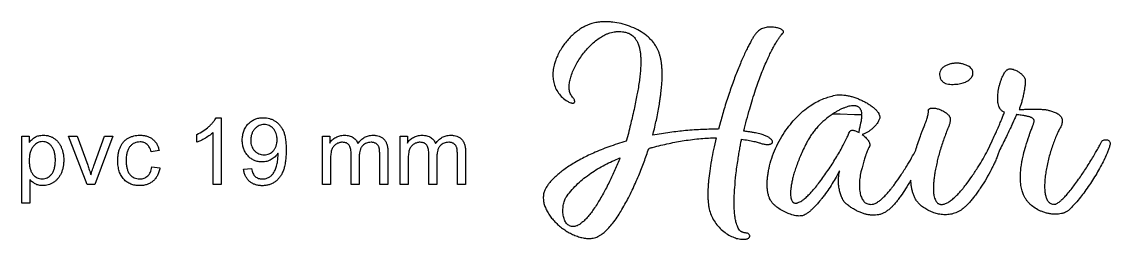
# Model space of a CAD drawing. Header units: metres. Extents: x 5811 to 8714, y 580 to 988.
# Drawn here: x 5811 to 7442, y 649 to 976 of the extents above; entities that cross this region are included whole.
import ezdxf

# ---------------------------------------------------------------- set-up
doc = ezdxf.new("R2010")
doc.units = ezdxf.units.M

msp = doc.modelspace()

# ---------------------------------------------------------------- linework, layer by layer
at = {"color": 7}
for points in [[(6756.564051, 805.152183, 0.005297), (6756.695027, 805.8295, 0.002868), (6756.916439, 807.08407, -0.002023), (6757.14881, 808.413878, -0.004466), (6757.261849, 809.014684, -0.032385), (6757.718047, 810.731422, -0.045383), (6758.22985, 811.892482, 0.003699), (6760.804728, 823.111772, 0.004185), (6762.92435, 833.064731, 0.005172), (6765.07957, 844.204158, 0.005677), (6766.822649, 854.394182, 0.004175), (6767.862229, 861.286133, 0.004652), (6768.685852, 867.486682), (6768.740952, 867.935581, 0.000361), (6768.791543, 868.353076, 0.000306), (6768.850652, 868.846383, 0.007812), (6769.821083, 878.175029, 0.008915), (6770.39755, 886.373168, 0.009739), (6770.656138, 894.231502, 0.011108), (6770.595489, 901.12503, 0.012022), (6770.234691, 907.671745, 0.013611), (6769.620109, 913.430467, 0.014442), (6768.73628, 918.824065, 0.016057), (6767.647052, 923.617978, 0.008037), (6767.019788, 925.911786, 0.008364), (6766.345051, 928.095081, 0.023264), (6764.723507, 932.364614, 0.022709), (6762.667851, 936.56748, 0.000521), (6762.579444, 936.729617, 0.00105), (6762.535351, 936.809881, 0.00343), (6762.204835, 937.398116, 0.003283), (6761.851252, 938.00808, 0.001792), (6761.638866, 938.36794, 0.002391), (6761.477452, 938.636278), (6761.311851, 938.904079, 0.027016), (6757.947536, 943.785889, 0.025415), (6753.848289, 948.572014, 0.022784), (6749.489465, 952.766358, 0.021287), (6744.447461, 956.827345, 0.036717), (6734.033939, 963.386257, 0.033254), (6721.641702, 968.952904, 0.030034), (6709.212588, 972.738625, 0.030251), (6696.509968, 974.986176, 0.015674), (6690.19973, 975.513001, 0.016545), (6684.201671, 975.626147, 0.017928), (6678.161359, 975.32341, 0.019584), (6672.667652, 974.632579, 0.001892), (6672.134562, 974.543539, 0.002021), (6671.636151, 974.456278), (6671.395253, 974.412379, 0.016911), (6667.27232, 973.512284, 0.01832), (6663.534155, 972.41548, 0.021694), (6658.744555, 970.582818, 0.020209), (6653.786153, 968.192279), (6653.507353, 968.04238, 0.002616), (6652.833301, 967.674617, 0.002657), (6652.173553, 967.305579, 0.02553), (6645.579154, 963.131219, 0.023602), (6638.923901, 957.938394, 0.021945), (6632.862049, 952.249553, 0.021263), (6627.135904, 945.860429, 0.02119), (6621.957918, 938.989957, 0.021593), (6617.471157, 931.838014, 0.023026), (6613.56042, 924.159455, 0.024537), (6610.591253, 916.63748, 0.001872), (6610.398463, 916.063944, 0.001917), (6610.214455, 915.502481, 0.000948), (6610.076842, 915.072286, 0.001217), (6609.971056, 914.736579, 0.00289), (6609.711848, 913.888483, 0.002918), (6609.464954, 913.045779), (6609.380855, 912.750081, 0.015739), (6608.283573, 908.333411, 0.016537), (6607.512554, 904.071282, 0.037811), (6606.875558, 895.026434, 0.041824), (6607.603356, 886.85888, 0.050376), (6610.052808, 878.115068, 0.051919), (6614.102742, 870.289032, 0.048565), (6619.477739, 863.619695, 0.044417), (6626.598153, 857.541182, 0.033298), (6630.797554, 855.081351, 0.048102), (6633.945755, 853.870479, 0.026083), (6635.211674, 853.58882, 0.032423), (6636.249892, 853.482605, 0.059422), (6637.599858, 853.592977, 0.083609), (6638.501453, 853.93968, 0.098685), (6639.154471, 854.524728, 0.099063), (6639.531279, 855.312755, 0.068436), (6639.617909, 856.083781, 0.052881), (6639.487555, 857.07748, 0.049804), (6639.042045, 858.354649, 0.035808), (6638.130054, 859.997618, 0.021077), (6637.280397, 861.186577, 0.017291), (6636.136854, 862.551981, -0.046197), (6634.315745, 865.000692, -0.043337), (6632.870464, 867.914074, -0.035251), (6631.986003, 870.739087, -0.030963), (6631.412541, 874.059206, -0.042676), (6631.278324, 879.690592, -0.033972), (6632.190753, 886.702981, -0.028843), (6634.081858, 893.958268, -0.024117), (6637.247152, 902.34538, -0.020742), (6641.08212, 910.27256, -0.019124), (6645.912655, 918.511181, -0.018349), (6651.363546, 926.389539, -0.018755), (6657.253265, 933.680967, -0.020899), (6664.036781, 940.835983, -0.022709), (6670.830153, 946.852681, -0.025584), (6678.02327, 952.078318, -0.029626), (6684.695753, 955.880016, -0.019101), (6688.67076, 957.657305, -0.020934), (6692.41609, 958.983821, -0.024693), (6696.560652, 960.038365, -0.026819), (6700.456751, 960.611878, -0.023233), (6706.379849, 960.885012, -0.028043), (6711.285503, 960.607804, -0.040387), (6717.026418, 959.484358, -0.047583), (6721.660053, 957.692078, -0.040238), (6724.959609, 955.693458, -0.040677), (6727.862665, 953.216517, -0.036551), (6730.226423, 950.466776, -0.032735), (6732.415951, 947.062379, -0.035981), (6734.614636, 942.320388, -0.030345), (6736.454714, 936.404517, -0.021378), (6737.48086, 931.293438, -0.017896), (6738.223753, 925.111481, -0.015834), (6738.564277, 918.586041, -0.013206), (6738.51775, 910.752279, -0.01069), (6738.111259, 903.191017, -0.008992), (6737.27465, 894.227981, -0.007518), (6736.107435, 885.020838, -0.006565), (6734.474577, 874.520256, -0.004734), (6732.904947, 865.738242, -0.003843), (6730.78635, 854.956082, -0.003417), (6728.459819, 843.961926, -0.002969), (6725.620701, 831.343432, -0.002079), (6723.179471, 820.982895, -0.001636), (6719.97925, 807.839383), (6716.65505, 796.099281, 0.017116), (6690.606089, 787.766503, 0.018883), (6667.597752, 778.534183, 0.008871), (6657.770158, 773.942335, 0.009542), (6648.796578, 769.339671, 0.01102), (6639.365272, 764.001506, 0.011832), (6630.817255, 758.633383, 0.011698), (6623.447931, 753.50667, 0.012978), (6617.041255, 748.563383, 0.013958), (6611.180389, 743.514946, 0.016013), (6606.344056, 738.815883, 0.015627), (6602.457152, 734.529218, 0.018599), (6599.445004, 730.712196, 0.028287), (6596.206617, 725.707675, 0.036126), (6594.194153, 721.493786, 0.054627), (6592.743428, 715.487756, 0.051248), (6592.575867, 708.906072, 0.041295), (6593.527407, 702.990848, 0.036316), (6595.634954, 696.515084, 0.0319), (6598.648654, 690.292319, 0.028362), (6602.854042, 683.75291, 0.023317), (6607.287622, 678.211982, 0.021756), (6612.554355, 672.725487, 0.02124), (6618.370993, 667.625512, 0.021196), (6624.611904, 663.027348, 0.022263), (6631.380828, 658.895135, 0.023393), (6638.154754, 655.566087, 0.026172), (6645.371583, 652.868738, 0.029113), (6652.088453, 651.174085, 0.034509), (6659.269435, 650.308465, 0.039139), (6665.646553, 650.482386, 0.03975), (6669.089754, 651.126679, 0.035123), (6672.832945, 652.428326, 0.027344), (6676.036679, 654.01382, 0.023586), (6679.54409, 656.219585, 0.031316), (6684.779371, 660.37719, 0.024411), (6690.858553, 666.422287, 0.020053), (6696.604729, 673.254062, 0.01606), (6703.144353, 682.278487, 0.01226), (6708.729086, 690.982952, 0.010379), (6714.853252, 701.551985, 0.008296), (6720.132092, 711.50128, 0.007382), (6725.711053, 722.862884, 0.006163), (6730.544009, 733.418911, 0.005761), (6735.443352, 744.831383, 0.009649), (6743.585469, 765.535542, 0.010307), (6750.42865, 785.207384, 0.012342), (6751.029429, 785.371167, 0.009267), (6751.8193, 785.623633), (6753.188353, 786.108883, -0.015196), (6755.037795, 786.703032, -0.022309), (6756.324649, 787.012283, -0.012404), (6780.96016, 792.927832, -0.013669), (6803.5663, 797.123669, -0.016475), (6828.609052, 800.225504, -0.01801), (6851.659649, 801.477682, 0.006912), (6847.601934, 783.583319, 0.007801), (6844.47485, 767.630182, 0.009284), (6841.828828, 751.170209, 0.011089), (6840.176648, 737.310185, 0.006104), (6839.59932, 730.47563, 0.007039), (6839.254637, 724.538084, 0.009029), (6839.079881, 717.779572, 0.0101), (6839.154848, 711.735984, 0.010344), (6839.443303, 706.328987, 0.01239), (6839.889062, 701.830347, 0.017374), (6840.736387, 696.522127, 0.020513), (6841.792448, 692.092785, 0.044825), (6844.92335, 683.342051, 0.04174), (6849.852025, 674.666034, 0.037737), (6855.829476, 667.205652, 0.037072), (6862.97725, 660.603185, 0.036936), (6870.706258, 655.340182, 0.040715), (6878.374049, 651.705985, 0.021978), (6882.256711, 650.430984, 0.023998), (6885.905161, 649.594584, 0.029338), (6889.992234, 649.107118, 0.032582), (6893.699149, 649.125984, 0.031741), (6896.531345, 649.421414, 0.043254), (6898.555773, 649.946648, 0.041709), (6899.849287, 650.530008, 0.054953), (6900.728936, 651.153812, 0.080712), (6901.499001, 652.1001, 0.087513), (6901.882549, 653.159285, 0.105464), (6901.829148, 654.589584, 0.087419), (6901.124548, 656.159509, 0.066729), (6900.045672, 657.366235, 0.068694), (6898.722246, 658.216086), (6898.717149, 658.218485), (6898.711546, 658.218485, -0.018263), (6897.707435, 658.255173, -0.013286), (6896.333299, 658.392507, -0.012799), (6894.869077, 658.616467, -0.013152), (6893.457286, 658.908061, -0.017183), (6891.898017, 659.330119, -0.021928), (6890.705529, 659.755377, -0.035381), (6889.42889, 660.38334, -0.055545), (6888.700048, 660.924686, -0.053107), (6886.690227, 662.9516, -0.042205), (6884.691903, 665.931705, -0.029022), (6883.323726, 668.776359, -0.023278), (6881.997861, 672.480536, -0.026759), (6880.59575, 678.120154, -0.019773), (6879.41595, 685.893086, -0.016206), (6878.753539, 694.294528, -0.01262), (6878.525948, 705.113485, -0.009219), (6878.747041, 714.883202, -0.007734), (6879.405148, 726.512385, -0.01055), (6881.217633, 745.923475, -0.008868), (6884.268747, 768.914583, -0.00331), (6885.675817, 777.844508, -0.003426), (6887.151248, 786.452383, -0.003143), (6888.478178, 793.626478, -0.004024), (6889.594947, 799.215184, -0.011775), (6899.552456, 797.750648, -0.013666), (6908.057247, 796.053981, -0.006655), (6911.54593, 795.209339, -0.007643), (6914.561548, 794.387283, -0.007977), (6917.174626, 793.586352, -0.010261), (6919.182147, 792.889981, 0.014229), (6922.028617, 792.167222, 0.016713), (6924.485523, 791.702907, 0.024349), (6927.476006, 791.388749, 0.030214), (6929.900047, 791.399484, 0.027627), (6931.567897, 791.600732, 0.034497), (6932.873922, 791.926283, 0.06421), (6934.45373, 792.672923, 0.090212), (6935.367647, 793.523781, 0.104926), (6935.850741, 794.571401, 0.099898), (6935.879609, 795.781532, 0.063553), (6935.568921, 796.778067, 0.048655), (6934.885047, 797.954984, 0.047232), (6933.644558, 799.375182, 0.034276), (6931.642484, 801.027295, 0.02047), (6929.944271, 802.14103, 0.016871), (6927.789046, 803.334683, 0.020762), (6925.386617, 804.438191, 0.016106), (6922.193948, 805.628483, 0.012965), (6918.85752, 806.655751, 0.010337), (6914.617647, 807.747781, 0.008513), (6910.251373, 808.698513, 0.006959), (6904.876948, 809.695682, 0.005841), (6899.398448, 810.567757, 0.004878), (6892.817149, 811.471181, -0.009064), (6901.80448, 844.871695, -0.010548), (6910.647447, 873.249882, -0.004817), (6914.67876, 884.912366, -0.005356), (6918.51676, 895.324543, -0.006473), (6923.013638, 906.688259, -0.007054), (6927.420848, 917.00088, -0.006684), (6931.29519, 925.418535, -0.007552), (6934.934747, 932.767679, -0.007825), (6938.431897, 939.315322, -0.009141), (6941.613846, 944.81528, -0.009811), (6944.655794, 949.641494, -0.012209), (6947.268545, 953.408279, -0.01426), (6949.783457, 956.65295, -0.02025), (6951.708247, 958.810778, 0.073588), (6952.276195, 959.519944, 0.096469), (6952.5056, 960.176775, 0.087212), (6952.486915, 960.793047, 0.071919), (6952.232647, 961.494217, 0.076144), (6951.51082, 962.456715, 0.048973), (6950.058245, 963.625278, 0.039679), (6947.91522, 964.796804, 0.029621), (6944.857421, 965.953854, 0.01994), (6942.211285, 966.665278, 0.018309), (6939.278746, 967.217578, 0.022064), (6935.606462, 967.606174, 0.022608), (6932.002852, 967.66419, 0.025778), (6928.154667, 967.353145, 0.028012), (6924.664211, 966.688342, 0.033457), (6921.015335, 965.515046, 0.036888), (6917.886887, 963.997113, 0.043382), (6914.817415, 961.841771, 0.045423), (6912.294948, 959.29758, 0.016228), (6911.054432, 957.827125, 0.01304), (6909.62051, 955.910242, 0.008045), (6908.588093, 954.401431, 0.0059), (6907.238347, 952.305778, 0.011229), (6904.515205, 947.741381, 0.008413), (6901.122648, 941.511181, 0.006746), (6897.898173, 935.137233, 0.005642), (6894.233248, 927.423981, 0.005015), (6890.661156, 919.473278, 0.004508), (6886.856647, 910.554681, 0.008562), (6879.250058, 891.34687, 0.007993), (6871.787247, 870.512379, 0.008781), (6864.400375, 847.484732, 0.009286), (6858.206248, 825.470581), (6855.256649, 814.187782, 0.014603), (6831.447567, 813.888177, 0.013469), (6805.693938, 812.115471, 0.011284), (6782.242904, 809.329904, 0.010242), (6756.564051, 805.152183)], [(7337.776039, 691.453485, -0.039607), (7329.504956, 695.866085, -0.042866), (7322.633526, 701.143521, -0.024793), (7319.394041, 704.414231, -0.026242), (7316.663966, 707.800282, -0.029086), (7314.207348, 711.650514, -0.030319), (7312.30474, 715.597783, -0.036462), (7309.972591, 721.982351, -0.031625), (7308.308102, 729.637533, -0.023461), (7307.604562, 736.380759, -0.020202), (7307.47354, 744.252083, -0.01648), (7307.899856, 751.762084, -0.014603), (7308.906502, 760.190795, -0.011336), (7310.175327, 767.549675, -0.009895), (7311.985338, 775.910282, -0.013804), (7315.440106, 788.866213, -0.011322), (7320.439837, 804.429381, -0.003029), (7322.160932, 809.302122, -0.002338), (7324.458639, 815.591583), (7325.96135, 819.623507, 0.0014), (7326.841092, 822.008974, 0.002022), (7327.438938, 823.664881, 0.054092), (7327.986976, 825.549156, 0.071454), (7328.03505, 827.037146, 0.074818), (7327.688251, 828.342238, 0.071297), (7326.946213, 829.548644, 0.052611), (7326.023964, 830.446295, 0.040468), (7324.631388, 831.370386, 0.026249), (7323.335783, 832.000216, 0.019803), (7321.549539, 832.673383, 0.015752), (7319.56263, 833.264809, 0.012586), (7317.038201, 833.86292, 0.007224), (7315.214917, 834.219292, 0.004769), (7312.441138, 834.692683, 0.002819), (7310.433136, 835.004115, 0.001666), (7307.031564, 835.500481, -0.000638), (7303.039386, 836.074643, -0.00179), (7301.61824, 836.286081, -0.004098), (7299.557946, 831.557932, -0.002887), (7296.54004, 824.88818, -0.001916), (7293.796707, 818.977493, -0.001466), (7290.160241, 811.279281, -0.00155), (7285.181969, 800.903514, -0.000821), (7275.69184, 781.362184, -0.012641), (7273.840565, 775.978386, -0.010439), (7271.300339, 769.569282, -0.008652), (7268.610416, 763.472645, -0.007693), (7265.362941, 756.719083, -0.013417), (7258.379401, 743.639749, -0.012854), (7250.383439, 730.389783, -0.006761), (7246.178694, 724.00263, -0.007276), (7242.106641, 718.179784, -0.008297), (7237.760341, 712.359338, -0.009572), (7233.815341, 707.452285, -0.011902), (7229.520965, 702.556547, -0.014927), (7225.891941, 698.841685, -0.020599), (7221.846576, 695.249966, -0.028849), (7218.717842, 692.982184, -0.047523), (7210.71632, 688.871988, -0.05019), (7202.526641, 686.523585, -0.044993), (7194.823446, 685.835802, -0.042431), (7186.654643, 686.537484, -0.034106), (7179.630068, 688.246856, -0.031157), (7172.250893, 691.102022, -0.026698), (7165.731008, 694.536719, -0.025267), (7159.255942, 698.860583, -0.038604), (7155.326999, 702.511224, -0.037336), (7151.88253, 706.856294, -0.03227), (7149.278461, 711.289157, -0.029505), (7147.049743, 716.45046, -0.02446), (7145.524258, 721.386759, -0.022088), (7144.35048, 726.985837, -0.018202), (7143.696246, 732.147523, -0.016712), (7143.377641, 737.805182, -0.010614), (7135.430185, 724.677485, -0.01307), (7128.478404, 714.333872, -0.008794), (7124.425695, 708.838875, -0.010381), (7120.816344, 704.318645, -0.01335), (7116.760167, 699.705849, -0.016592), (7113.279844, 696.195884, -0.012175), (7111.07355, 694.193404, -0.01381), (7109.039343, 692.531383, -0.011348), (7107.680747, 691.530907, -0.01155), (7106.302345, 690.610085, -0.036908), (7101.879738, 688.197705, -0.037341), (7097.203691, 686.485912, -0.034205), (7092.618845, 685.518781, -0.032376), (7087.682768, 685.148973, -0.028095), (7083.044315, 685.363072, -0.025761), (7078.040684, 686.138815, -0.021962), (7073.454225, 687.306212, -0.020142), (7068.578544, 688.994984, -0.021635), (7063.06723, 691.419116, -0.020113), (7057.37737, 694.511722, -0.018071), (7052.242763, 697.833506, -0.017789), (7047.281844, 701.573085, -0.041785), (7045.177161, 703.4295, -0.035436), (7043.062463, 705.972869, -0.02679), (7041.455357, 708.484482, -0.02284), (7039.871819, 711.602034, -0.031157), (7037.801256, 717.069508, -0.026701), (7036.138145, 723.683883, -0.02587), (7035.102002, 730.972343, -0.025611), (7034.817443, 738.403084, -0.027871), (7035.327469, 745.818651, -0.033001), (7036.515744, 751.984785, -0.012949), (7032.596794, 744.514868, -0.010064), (7027.118344, 735.147083, -0.010794), (7020.493296, 724.831214, -0.011418), (7013.803244, 715.366583, -0.006697), (7009.973307, 710.344714, -0.007668), (7006.503495, 706.056359, -0.009782), (7002.406213, 701.339104, -0.010951), (6998.574646, 697.280584, -0.013736), (6994.443749, 693.316497, -0.016604), (6990.833347, 690.249984, -0.021961), (6986.753554, 687.294181, -0.027864), (6983.321347, 685.295386, -0.059447), (6980.786518, 684.428021, -0.044695), (6977.254846, 683.996422, -0.027152), (6974.42407, 684.058756, -0.022365), (6971.012546, 684.473685, -0.020776), (6967.214985, 685.272426, -0.018463), (6963.025585, 686.503347, -0.015229), (6959.291724, 687.879666, -0.014188), (6955.377848, 689.589986, -0.030534), (6947.35121, 693.989449, -0.034469), (6940.804246, 698.776485, -0.020224), (6937.879173, 701.451077, -0.02354), (6935.576259, 703.960122, -0.033969), (6933.198474, 707.23778, -0.041672), (6931.683945, 710.172685, -0.035418), (6930.121676, 714.397323, -0.028864), (6928.885398, 719.781909, -0.020081), (6928.294113, 724.382793, -0.017226), (6928.006548, 729.782183, -0.017287), (6928.104992, 736.005197, -0.015681), (6928.665248, 742.843383, -0.013085), (6929.536521, 749.05862, -0.012055), (6930.820046, 755.748585, -0.025688), (6934.869846, 770.669662, -0.024903), (6940.580072, 785.559919, -0.025267), (6947.799966, 799.896933, -0.026426), (6956.081347, 812.820581, -0.018652), (6965.038919, 824.362085, -0.021223), (6973.69507, 833.846982, -0.026808), (6984.381345, 843.507124, -0.029652), (6994.966545, 851.097883, -0.02431), (7003.796221, 856.085886, -0.024289), (7013.076145, 860.197182, -0.018601), (7020.772192, 862.844246, -0.016136), (7029.833445, 865.272282, -0.037153), (7034.551964, 865.880447, -0.030385), (7040.366331, 865.840668, -0.021375), (7045.255218, 865.299042, -0.018529), (7050.826545, 864.226782, -0.016917), (7056.439854, 862.727486, -0.015968), (7062.269494, 860.751719, -0.014957), (7067.791118, 858.490981, -0.014866), (7073.200945, 855.889381, -0.015813), (7078.401309, 852.983084, -0.017475), (7082.922044, 850.045783, -0.020742), (7087.292622, 846.705304, -0.025317), (7090.607244, 843.650081, -0.029521), (7093.317669, 840.537412, -0.038035), (7095.077931, 837.858706, -0.02975), (7095.941148, 836.052643, -0.035138), (7096.468227, 834.441253, -0.045928), (7096.758117, 832.574851, -0.051279), (7096.690145, 830.883681, -0.04745), (7094.94751, 826.634905, -0.039397), (7091.99847, 821.960319, -0.029233), (7088.873749, 818.250593, -0.026687), (7085.019445, 814.594781, -0.024791), (7081.037338, 811.529364, -0.027174), (7077.133543, 809.124383, -0.032967), (7073.102863, 807.266699, -0.048382), (7070.184043, 806.461183, -0.011896), (7072.958642, 804.149185, -0.014321), (7075.159794, 802.110357, -0.021468), (7077.668892, 799.428317, -0.026976), (7079.450344, 797.110184, -0.034797), (7080.821609, 794.779249, -0.047196), (7081.539419, 792.916858, -0.037191), (7081.786201, 791.694482, -0.04333), (7081.82716, 790.624389, -0.05402), (7081.642255, 789.450905, -0.055812), (7081.220244, 788.381082, 0.015153), (7079.378853, 784.893998, 0.016344), (7077.878542, 781.559983, 0.013523), (7076.696974, 778.450123, 0.009932), (7075.288543, 774.145183, 0.00437), (7074.498857, 771.47502, 0.001645), (7072.486045, 764.355283, -0.001429), (7070.168017, 756.14256, -0.002044), (7068.507445, 750.411784, 0.024568), (7066.760268, 740.477304, 0.027263), (7066.120343, 731.409085, 0.014407), (7066.175664, 727.115288, 0.016159), (7066.458781, 723.296971, 0.020813), (7067.097719, 719.009822, 0.023847), (7067.986943, 715.332384, 0.025609), (7069.103536, 712.136653, 0.029743), (7070.363224, 709.507561, 0.037778), (7072.087919, 706.88545, 0.043912), (7073.919582, 704.899847, 0.053177), (7076.255458, 703.190697, 0.05576), (7078.783245, 702.079927, 0.057434), (7081.698217, 701.525733, 0.050314), (7085.081442, 701.618484, 0.045512), (7087.16463, 701.97783, 0.036332), (7089.664158, 702.846319, 0.026794), (7091.878947, 703.945337, 0.021517), (7094.491331, 705.573067, 0.028572), (7098.77476, 708.879478, 0.020645), (7104.222369, 714.013672, 0.012729), (7108.282904, 718.38753, 0.010483), (7112.961194, 723.921033, 0.006175), (7115.976424, 727.738437, 0.005288), (7119.394443, 732.275884, 0.011857), (7127.674867, 744.090053, 0.010002), (7136.869342, 758.510584, 0.008064), (7144.348684, 771.233049, 0.009081), (7150.599044, 782.751483, -0.008917), (7153.767876, 792.865554, -0.007965), (7157.695744, 804.062481, -0.002303), (7158.941182, 807.392209, -0.001526), (7160.859004, 812.402296), (7164.071842, 820.722383, 0.003255), (7165.607902, 824.818589, 0.004924), (7166.578942, 827.54278, 0.008247), (7167.686219, 830.928922, 0.011069), (7168.413242, 833.482083, 0.014399), (7169.027427, 836.147375, 0.01851), (7169.36788, 838.248032, 0.028834), (7169.544502, 840.920016, 0.035495), (7169.408343, 843.091983), (7169.40744, 843.09908), (7169.410344, 843.105681, -0.063756), (7169.871493, 843.867824, -0.059636), (7170.548053, 844.53737, -0.045249), (7171.264072, 844.996943, -0.037477), (7172.207518, 845.401694, -0.045258), (7173.778431, 845.785942, -0.034051), (7175.918942, 845.960482, -0.030003), (7178.46671, 845.841389, -0.024794), (7181.514704, 845.361144, -0.018786), (7184.148155, 844.707135, -0.017401), (7186.932643, 843.797383, -0.018475), (7189.816363, 842.62034, -0.019563), (7192.447442, 841.30497, -0.023878), (7195.198931, 839.616255, -0.027315), (7197.441141, 837.901683, -0.032488), (7199.407997, 835.985198, -0.039485), (7200.784178, 834.191681, -0.059333), (7201.973542, 831.773075, -0.070105), (7202.424042, 829.533682, -0.023493), (7202.34213, 827.747966, -0.021037), (7202.073705, 825.770019, -0.01562), (7201.720598, 824.098518, -0.012851), (7201.176542, 822.09478, -0.0095), (7200.52113, 820.047097, -0.00735), (7199.585255, 817.430332, -0.003279), (7199.091567, 816.137314, -0.001279), (7197.796042, 812.834882, 0.00247), (7194.495107, 804.361168, 0.004761), (7192.84674, 799.941783, 0.008367), (7189.7734, 790.990876, 0.008064), (7186.891742, 781.604881, 0.005992), (7184.461297, 772.81517, 0.006701), (7182.488429, 764.903721, 0.008213), (7180.56313, 756.068467, 0.009024), (7179.08914, 747.972082, 0.00994), (7178.002342, 740.377517, 0.011626), (7177.353943, 733.849883, 0.013982), (7177.039097, 727.271739, 0.017158), (7177.116643, 721.905185, 0.015719), (7177.434201, 717.954048, 0.018779), (7177.927417, 714.672612, 0.030343), (7178.967602, 710.554423, 0.03992), (7180.189505, 707.563735, 0.028402), (7181.119916, 705.955403, 0.032844), (7182.088606, 704.672949, 0.040288), (7183.320963, 703.459448, 0.044036), (7184.619112, 702.553807, 0.048723), (7186.161197, 701.858195, 0.046913), (7187.870549, 701.453217, 0.04489), (7189.743779, 701.361069, 0.038183), (7191.932442, 701.618085, 0.033945), (7194.152953, 702.211382, 0.028113), (7196.723944, 703.253697, 0.021755), (7199.022775, 704.464784, 0.018194), (7201.646913, 706.127459, 0.025575), (7206.028762, 709.474396, 0.019387), (7211.38799, 714.389447, 0.012599), (7215.491888, 718.667383, 0.010537), (7220.157144, 724.00408, 0.006623), (7223.375722, 727.95141, 0.005771), (7226.955842, 732.571385, 0.012117), (7235.137726, 743.947906, 0.010208), (7244.236841, 757.871284, 0.007988), (7251.577555, 770.049994, 0.008449), (7258.135639, 781.786283), (7265.172065, 796.95247, 0.001264), (7269.25956, 805.842246, 0.001783), (7272.118339, 812.160883, 0.003155), (7276.001536, 820.974593, 0.004337), (7278.729539, 827.426681, 0.002598), (7280.203128, 831.051224, 0.003676), (7281.212602, 833.626344, 0.005897), (7282.476446, 837.041355, 0.007073), (7283.456038, 839.91518, -0.040125), (7281.198034, 840.938688, -0.045654), (7279.395176, 842.164245, -0.054187), (7277.753772, 843.842649, -0.055349), (7276.541738, 845.795781, -0.053207), (7275.169631, 848.700756, -0.039621), (7274.079577, 852.869543, -0.024019), (7273.642741, 856.24967, -0.01973), (7273.47254, 860.394582, -0.032318), (7274.017567, 869.031478, -0.027314), (7275.87284, 879.098482, -0.013098), (7277.132682, 883.777065, -0.013956), (7278.550839, 888.097779, -0.015914), (7280.243658, 892.375146, -0.018989), (7281.909139, 895.852682, -0.020923), (7283.612503, 898.783436, -0.026903), (7285.149327, 900.926517, -0.02273), (7286.293611, 902.227612, -0.028189), (7287.318408, 903.177765, -0.040813), (7288.617481, 904.085087, -0.051557), (7289.761341, 904.602879, -0.059983), (7291.156342, 904.888918, -0.043941), (7293.096989, 904.87843, -0.026129), (7294.611742, 904.656503, -0.021596), (7296.41014, 904.214679, -0.037575), (7300.258722, 902.769423, -0.032188), (7304.471637, 900.47498, -0.031307), (7308.111605, 897.845304, -0.035719), (7310.966289, 895.134067, -0.027361), (7312.46321, 893.301953, -0.033085), (7313.509832, 891.648018, -0.045681), (7314.374862, 889.639925, -0.054791), (7314.74804, 887.85388, -0.021049), (7314.802658, 886.356405, -0.0137), (7314.72664, 884.05598, -0.009421), (7314.552083, 881.856286, -0.007298), (7314.23194, 879.025782, -0.010801), (7313.402735, 873.495001, -0.008821), (7312.122537, 866.768081, -0.008581), (7310.594984, 860.027593, -0.009649), (7309.018939, 854.086782, -0.006087), (7308.110017, 851.049226, -0.00727), (7307.28134, 848.52718, -0.009495), (7306.333771, 845.938902, -0.012621), (7305.535439, 844.024981, 0.003454), (7307.522591, 844.039125, 0.001044), (7314.098438, 844.145081, -0.000998), (7321.420798, 844.263676, -0.001774), (7325.542838, 844.307581, -0.003769), (7332.36818, 844.304541, -0.005489), (7337.053938, 844.215682, -0.004422), (7339.832766, 844.107966, -0.00575), (7341.967536, 843.981681, -0.008533), (7344.283799, 843.777999, -0.012493), (7345.858739, 843.57248, -0.004685), (7348.88074, 842.886026, -0.006229), (7351.141958, 842.320212, -0.01015), (7354.229263, 841.439297, -0.012187), (7356.765499, 840.591431, -0.017508), (7359.733085, 839.399235, -0.021331), (7362.085835, 838.234525, -0.029967), (7364.60941, 836.644468, -0.037086), (7366.459436, 835.097883, -0.05514), (7368.341001, 832.819033, -0.060914), (7369.525445, 830.418426, -0.054824), (7370.075424, 828.038813, -0.049389), (7370.126626, 825.329732, -0.037389), (7369.752175, 822.926097, -0.030969), (7368.909337, 820.114063, -0.022009), (7367.928546, 817.775605, -0.018207), (7366.519938, 815.053682, 0.01721), (7363.577506, 809.395552, 0.013146), (7360.182338, 801.769083, 0.01081), (7357.181488, 794.052788, 0.009628), (7354.169139, 785.258981, 0.009312), (7351.438722, 776.180457, 0.009313), (7349.048739, 767.008285, 0.010266), (7346.929369, 757.337878, 0.011332), (7345.38934, 748.501785, 0.013953), (7344.231183, 739.05521, 0.016929), (7343.758938, 731.224286, 0.009766), (7343.731972, 727.280313, 0.011435), (7343.851737, 723.914059, 0.015354), (7344.200216, 720.015047, 0.017708), (7344.725137, 716.661284, 0.017693), (7345.355798, 713.918932, 0.020663), (7346.07425, 711.618744, 0.028459), (7347.166211, 709.042955, 0.033838), (7348.346988, 707.006835, 0.044895), (7350.011941, 704.960108, 0.050746), (7351.803076, 703.46135, 0.058942), (7354.084525, 702.280537, 0.056057), (7356.702238, 701.618085, 0.052623), (7357.627621, 701.498172, 0.044376), (7358.730948, 701.569965, 0.033544), (7359.739762, 701.796333, 0.027151), (7360.942637, 702.22466, 0.035833), (7362.939816, 703.234164, 0.025522), (7365.547676, 704.982835, 0.023988), (7368.678863, 707.565424, 0.016491), (7372.913439, 711.676686, 0.014215), (7377.576589, 716.796557, 0.010576), (7383.494539, 723.979084, 0.007631), (7388.671365, 730.750328, 0.006338), (7394.674338, 739.074184, 0.009175), (7404.930668, 754.268097, 0.008288), (7415.690435, 771.474384, 0.003925), (7420.185738, 779.06944, 0.004543), (7423.957637, 785.695784, 0.005641), (7427.470027, 792.169353, 0.008472), (7429.686336, 796.544381, -0.094548), (7430.926952, 797.572689, -0.070618), (7432.936211, 798.334857, -0.049755), (7434.863928, 798.571466, -0.052133), (7436.711834, 798.420584, -0.074036), (7438.915099, 797.657489, -0.086751), (7440.497273, 796.44397, -0.091797), (7441.578461, 794.720813, -0.080524), (7442.075835, 792.460283, -0.014335), (7441.552336, 790.144901, -0.012123), (7440.789436, 787.443807, -0.008375), (7440.072422, 785.252775, -0.006715), (7439.096235, 782.548682, -0.012046), (7436.902315, 777.118612, -0.009593), (7433.855238, 770.426183), (7433.625837, 769.948384), (7433.594835, 769.883882), (7433.489636, 769.665982), (7433.468135, 769.621683, -0.010313), (7428.921949, 760.663867, -0.008865), (7423.237816, 750.453978, -0.008198), (7417.214032, 740.452939, -0.008131), (7410.814536, 730.573071, -0.008891), (7403.877584, 720.622847, -0.010043), (7397.407555, 712.05317, -0.012849), (7390.174768, 703.333679, -0.01671), (7384.226136, 696.968485, -0.00719), (7382.064776, 694.848437, -0.007923), (7380.046136, 692.984685, -0.02316), (7378.607249, 691.813024, -0.022212), (7377.002539, 690.732386, -0.043651), (7373.365207, 688.895299, -0.038209), (7368.925489, 687.502145, -0.032264), (7364.47362, 686.76919, -0.028646), (7359.3975, 686.558946, -0.025552), (7354.404271, 686.893864, -0.023812), (7349.108206, 687.779441, -0.022907), (7343.894173, 689.16148, -0.022551), (7338.74724, 691.040283, -0.001205), (7338.513977, 691.137734, -0.001079), (7338.254138, 691.247685, -0.000606), (7337.911436, 691.394711, -0.001531), (7337.776039, 691.453485)], [(7199.57774, 881.949279, 0.018643), (7204.172729, 881.637534, 0.018679), (7208.769341, 881.669229, 0.01996), (7213.495032, 882.067901, 0.021232), (7217.89194, 882.806981, 0.02138), (7221.723748, 883.792507, 0.024752), (7224.941653, 884.945255, 0.037702), (7228.63742, 886.817231, 0.048749), (7231.206641, 888.736681, 0.047023), (7233.242228, 890.751764, 0.047869), (7234.832966, 893.072855, 0.054849), (7235.974926, 895.807593, 0.060152), (7236.42124, 898.47448, 0.068865), (7236.165452, 901.25089, 0.070999), (7235.184341, 903.771879, 0.072825), (7233.373783, 906.112965, 0.061435), (7230.573341, 908.217179, 0.044833), (7226.047683, 910.615382, 0.041161), (7220.745841, 912.345379, 0.035783), (7215.563743, 913.190154, 0.034373), (7210.09964, 913.306782, 0.032643), (7204.948372, 912.724071, 0.033992), (7200.119191, 911.512244, 0.041174), (7195.134914, 909.427686, 0.046909), (7191.146143, 906.85878, 0.070809), (7188.45351, 903.686789, 0.072759), (7186.812304, 899.983844, 0.073623), (7186.305695, 895.950641, 0.072239), (7186.99114, 891.865781, 0.074596), (7188.883396, 888.040723, 0.076086), (7191.767003, 885.007969, 0.071491), (7195.336126, 882.983417, 0.067152), (7199.57774, 881.949279)], [(7026.209144, 837.164981), (7069.970743, 836.151881), (7069.970743, 836.154283, 0.032251), (7069.681342, 839.314904, 0.040538), (7069.088569, 841.770969, 0.054764), (7067.933786, 844.307147, 0.061378), (7066.409543, 846.273982), (7066.392842, 846.29058, 0.007395), (7066.217997, 846.460761, 0.006796), (7066.022546, 846.640482, 0.003992), (7065.906848, 846.74283, 0.00381), (7065.783944, 846.84818), (7065.708044, 846.911582, 0.035192), (7064.515597, 847.764321, 0.032805), (7063.124445, 848.49718, 0.038287), (7061.563912, 849.054052, 0.03327), (7059.695745, 849.432182, 0.003424), (7059.36717, 849.472432, 0.004395), (7059.110744, 849.499782), (7058.948745, 849.514581, 0.037404), (7056.028967, 849.541135, 0.029549), (7052.363493, 849.081444, 0.02332), (7048.83437, 848.253363, 0.019363), (7044.685256, 846.897581, 0.016359), (7040.682788, 845.265132, 0.014374), (7036.250364, 843.130994, 0.012984), (7031.932538, 840.752855, 0.012), (7027.395144, 837.949682), (7027.247146, 837.85288, 0.001597), (7026.818536, 837.5708, 0.001119), (7026.209144, 837.164981)], [(7069.979746, 835.292782), (7026.209144, 837.164981), (7025.980445, 837.011381, 0.000886), (7025.714066, 836.831203, 0.000677), (7025.366146, 836.594282), (7025.207745, 836.486081, 0.027818), (7014.14078, 827.96245, 0.027856), (7004.102895, 818.275369, 0.01554), (6999.324353, 812.787401, 0.016521), (6995.169628, 807.348033, 0.018707), (6991.230347, 801.359482, 0.020447), (6988.065647, 795.614981, 0.016635), (6978.845909, 776.59224, 0.018857), (6971.922445, 759.274782, 0.009808), (6969.209896, 751.170952, 0.010852), (6967.062846, 743.751385, 0.011635), (6965.339515, 736.607322, 0.013435), (6964.158945, 730.352984, 0.015294), (6963.373251, 724.300659, 0.018822), (6963.071547, 719.350086, 0.023454), (6963.185337, 714.544996, 0.031657), (6963.660848, 711.014183, 0.03651), (6964.44596, 708.179204, 0.050296), (6965.363659, 706.248273, 0.042473), (6966.166355, 705.145188, 0.051234), (6966.991084, 704.369978, 0.065963), (6968.089133, 703.740776, 0.066987), (6969.295245, 703.426586, 0.041715), (6970.458462, 703.310805, 0.036493), (6971.791986, 703.387065, 0.029073), (6973.021341, 703.621211, 0.024636), (6974.433792, 704.051335, 0.034632), (6976.825552, 705.102548, 0.025977), (6979.819821, 706.878235, 0.02654), (6983.663068, 709.741422, 0.018897), (6988.672047, 714.234385, 0.016181), (6994.054448, 719.790656, 0.012356), (7000.676045, 727.456584, 0.009292), (7006.537409, 734.868245, 0.007897), (7013.130444, 743.821182, 0.006597), (7019.080364, 752.411653, 0.006157), (7025.218544, 761.775482, 0.005754), (7030.86704, 770.856756, 0.005949), (7036.123945, 779.766884, 0.006393), (7041.054312, 788.615192, 0.007529), (7045.030346, 796.242781, 0.009762), (7048.771041, 804.067615, 0.013978), (7051.121446, 809.650781, -0.037959), (7051.582368, 810.529792, -0.044016), (7052.09845, 811.213184, -0.046628), (7052.706681, 811.771713, -0.047593), (7053.394533, 812.197731, -0.081303), (7054.823986, 812.635466, -0.060985), (7056.811144, 812.661482, -0.040784), (7058.784017, 812.28153, -0.028396), (7061.512957, 811.351196, -0.014889), (7063.371084, 810.53228, -0.01045), (7065.955645, 809.233081, -0.036296), (7065.955201, 810.611502, -0.021108), (7066.225643, 812.964182, -0.009954), (7066.535842, 814.70361, -0.005388), (7067.207244, 817.898083, 0.000397), (7068.326661, 822.971532, 0.002711), (7068.485756, 823.714506, 0.007344), (7069.127105, 827.034317, 0.009648), (7069.529143, 829.576382, 0.013771), (7069.861514, 832.584838, 0.017286), (7069.977043, 834.993683, 0.000743), (7069.978849, 835.165294, 0.001), (7069.979746, 835.292782), (7069.979643, 835.537183, -0.000815), (7069.979922, 835.401077, -0.001024), (7069.979746, 835.292782)], [(6109.993078, 731.192161), (6097.714769, 731.192161), (6097.714769, 809.43227, -0.033607), (6093.033148, 805.532077, -0.024544), (6086.050376, 800.97388, -0.01903), (6078.752066, 797.030912, -0.02594), (6073.158153, 794.630087), (6073.158153, 806.499119, 0.034493), (6083.024331, 811.9982, 0.038004), (6091.166338, 818.231725, 0.017832), (6094.887041, 821.803955, 0.021372), (6097.748876, 825.018901, 0.02566), (6100.290982, 828.481342, 0.030653), (6102.08039, 831.601438), (6109.993078, 831.601438), (6109.993078, 731.192161)], [(6143.280936, 754.316308), (6155.081754, 755.407714, 0.029195), (6156.067593, 751.322364, 0.037003), (6157.264565, 748.228314, 0.046041), (6158.943986, 745.395353, 0.054559), (6160.811632, 743.334044, 0.049487), (6163.067828, 741.700231, 0.048745), (6165.637689, 740.520265, 0.044646), (6168.391653, 739.835232, 0.03866), (6171.657471, 739.582339, 0.030405), (6174.466273, 739.753302, 0.033693), (6176.961018, 740.23036, 0.036151), (6179.361129, 741.048641, 0.037269), (6181.54833, 742.174426, 0.058277), (6185.435583, 745.186191, 0.057438), (6188.574251, 749.063921, 0.025752), (6189.819986, 751.306197, 0.021044), (6191.081072, 754.179883, 0.01729), (6192.119901, 757.14606, 0.014331), (6193.14451, 760.796527, 0.030725), (6194.522689, 768.22058, 0.030539), (6194.986256, 775.803348, 0.006943), (6194.974893, 776.621665, 0.003468), (6194.918044, 778.25901, -0.03162), (6192.906779, 775.464895, -0.031522), (6190.552423, 772.938409, -0.030457), (6187.902158, 770.720883, -0.028609), (6184.822546, 768.709214, -0.032278), (6181.561535, 767.120051, -0.033094), (6178.205902, 765.997755, -0.032778), (6174.731256, 765.325692, -0.031392), (6171.043555, 765.093935, -0.048528), (6164.957713, 765.685994, -0.052782), (6159.583801, 767.344958, -0.052702), (6154.675519, 770.091723, -0.048324), (6150.034005, 774.098027, -0.052261), (6146.290986, 778.943619, -0.051523), (6143.587893, 784.53459, -0.046842), (6142.022175, 790.571396, -0.04006), (6141.43919, 797.83609, -0.019263), (6141.585297, 801.627145, -0.021072), (6141.997682, 805.070913, -0.022808), (6142.709734, 808.462742, -0.024343), (6143.673159, 811.563921, -0.051832), (6146.481746, 817.327141, -0.052459), (6150.375069, 822.324494, -0.049657), (6155.238393, 826.429889, -0.052786), (6160.504674, 829.282202, -0.051478), (6166.254139, 830.985693, -0.046329), (6172.885301, 831.601438, -0.034976), (6177.713675, 831.263265, -0.036775), (6182.213405, 830.288341, -0.037068), (6186.519917, 828.662526, -0.035784), (6190.688848, 826.349051, -0.038918), (6194.496294, 823.441964, -0.038811), (6197.817089, 819.971152, -0.036926), (6200.580155, 816.033849, -0.033735), (6202.967157, 811.342229, -0.037651), (6204.699312, 806.388931, -0.027951), (6206.139053, 799.473198, -0.021086), (6206.897532, 792.424919, -0.01626), (6207.196352, 783.238546, -0.015082), (6206.90779, 773.674199, -0.018754), (6206.156106, 766.014808, -0.023642), (6204.761534, 758.462722, -0.030093), (6203.03537, 752.679201, -0.031785), (6200.61563, 747.197564, -0.036105), (6197.851195, 742.703075, -0.039587), (6194.449442, 738.686755, -0.041412), (6190.620636, 735.421356, -0.040938), (6186.342584, 732.825005, -0.041123), (6181.718862, 730.970469, -0.039184), (6176.851007, 729.877229, -0.035663), (6171.384619, 729.486841, -0.037729), (6165.590328, 729.924692, -0.04382), (6160.726365, 731.106895, -0.048266), (6156.178282, 733.151448, -0.049527), (6152.216816, 735.967059, -0.050225), (6148.895957, 739.543477, -0.048742), (6146.265247, 743.828587, -0.044018), (6144.462125, 748.544393, -0.037702), (6143.280936, 754.316308)], [(6193.553787, 798.450006, 0.037064), (6193.1661, 803.672859, 0.044334), (6192.138371, 807.931588, 0.050419), (6190.337097, 811.899335, 0.053186), (6187.892123, 815.23036, 0.047843), (6184.857724, 818.010853, 0.053888), (6181.718862, 819.885886, 0.055621), (6178.253762, 821.032945, 0.052185), (6174.385984, 821.437727, 0.053775), (6170.389266, 821.006634, 0.05595), (6166.729094, 819.766513, 0.052853), (6163.412483, 817.76006, 0.045986), (6160.129503, 814.752871, 0.050494), (6157.486718, 811.176565, 0.04966), (6155.576297, 807.078928, 0.045296), (6154.468869, 802.67761, 0.039011), (6154.058562, 797.426813, 0.040991), (6154.445015, 792.72084, 0.047315), (6155.491031, 788.763785, 0.051224), (6157.284657, 785.100859, 0.051154), (6159.788439, 781.874289, 0.048527), (6162.914101, 779.241324, 0.052202), (6166.251604, 777.423403, 0.051628), (6169.893974, 776.331369, 0.047065), (6174.044919, 775.939774, 0.047267), (6178.227609, 776.336068, 0.053156), (6181.804128, 777.423403, 0.054908), (6185.059084, 779.248627, 0.051676), (6188.028548, 781.874289, 0.054668), (6190.406148, 785.102734, 0.050994), (6192.172477, 789.019583, 0.044106), (6193.173175, 793.225277, 0.036376), (6193.553787, 798.450006)], [(5810.948057, 703.429542), (5810.948057, 803.63418), (5822.13496, 803.63418), (5822.13496, 794.220811, -0.024045), (5824.235735, 796.875194, -0.026877), (5826.347102, 799.046868, -0.029512), (5828.685997, 800.964416, -0.031625), (5831.07084, 802.474562, -0.036989), (5833.63701, 803.675758, -0.03407), (5836.579026, 804.572107, -0.030392), (5839.618841, 805.084087, -0.02653), (5843.14451, 805.271288, -0.033982), (5847.738328, 804.958711, -0.036996), (5851.875752, 804.077564, -0.038655), (5855.828491, 802.584932, -0.038542), (5859.515588, 800.49639, -0.038665), (5862.837824, 797.865855, -0.038362), (5865.740008, 794.732407, -0.036356), (5868.147021, 791.196932, -0.033134), (5870.225001, 786.990251, -0.026367), (5871.795431, 782.587553, -0.02555), (5872.936461, 777.900892, -0.024272), (5873.606121, 773.121004, -0.022669), (5873.840281, 767.958873, -0.023723), (5873.577599, 762.425626, -0.025799), (5872.834142, 757.385886, -0.027545), (5871.559536, 752.458421, -0.02875), (5869.815724, 747.904303, -0.034163), (5867.556411, 743.647544, -0.037078), (5864.938507, 740.059828, -0.038604), (5861.813213, 736.91111, -0.038359), (5858.219544, 734.261738, -0.03252), (5854.314964, 732.173315, -0.034861), (5850.443282, 730.731725, -0.036009), (5846.409968, 729.851969, -0.035708), (5842.257743, 729.555053, -0.027671), (5839.207713, 729.72398, -0.029945), (5836.425547, 730.203075, -0.031565), (5833.725768, 731.019059, -0.032262), (5831.207266, 732.147141, -0.048966), (5826.710139, 735.153473, -0.053338), (5823.226365, 738.695572), (5823.226365, 703.429542), (5810.948057, 703.429542)], [(5908.765247, 731.192161), (5881.207266, 803.63418), (5894.167702, 803.63418), (5909.720226, 760.250824, -0.0093), (5912.111787, 753.182723, -0.008832), (5914.358698, 745.65328, -0.010492), (5916.114739, 751.344551, -0.007297), (5918.928958, 759.43227), (5935.027184, 803.63418), (5947.646556, 803.63418), (5920.225001, 731.192161), (5908.765247, 731.192161)], [(6005.797989, 757.72695), (6017.871659, 756.158055, -0.037471), (6016.431698, 750.065002, -0.042997), (6014.341645, 745.022311, -0.046834), (6011.394181, 740.448657, -0.047698), (6007.707948, 736.580974, -0.046641), (6003.397413, 733.502113, -0.04728), (5998.652696, 731.311534, -0.044709), (5993.576346, 730.022445, -0.039852), (5987.721591, 729.555053, -0.02135), (5984.01815, 729.71326, -0.023286), (5980.648773, 730.160442, -0.025041), (5977.341021, 730.929988, -0.02645), (5974.300717, 731.976609, -0.055018), (5968.718051, 734.985636, -0.05351), (5963.778889, 739.241274, -0.028836), (5961.682446, 741.792983, -0.028058), (5959.839599, 744.642877, -0.026649), (5958.317744, 747.6792, -0.024793), (5957.02582, 751.093253, -0.022691), (5956.062444, 754.617874, -0.02052), (5955.337552, 758.5924, -0.018409), (5954.923613, 762.614554, -0.016437), (5954.774797, 767.140319, -0.022039), (5955.032435, 772.982443, -0.024757), (5955.746829, 778.139637, -0.027435), (5956.992854, 783.187413, -0.029809), (5958.662928, 787.672379, -0.037684), (5960.912125, 791.875044, -0.041043), (5963.557198, 795.363375, -0.042471), (5966.741541, 798.360367, -0.041534), (5970.463746, 800.837454, -0.031747), (5974.561504, 802.78478, -0.032417), (5978.785711, 804.16283, -0.032021), (5983.153029, 804.986954, -0.030632), (5987.789803, 805.271288, -0.034765), (5993.628477, 804.864839, -0.040641), (5998.51627, 803.770606, -0.045495), (6003.126128, 801.862739, -0.047889), (6007.094033, 799.26856, -0.048531), (6010.492657, 795.99825, -0.047706), (6013.25024, 792.072107, -0.043737), (6015.255121, 787.695408, -0.037997), (6016.712041, 782.351779), (6004.774797, 780.510033, 0.03137), (6003.702284, 784.07484, 0.037523), (6002.404401, 786.904985, 0.043483), (6000.675246, 789.476958, 0.04782), (5998.703855, 791.492298, 0.045672), (5996.425524, 793.109709, 0.046727), (5993.946011, 794.254917, 0.044662), (5991.295091, 794.931886, 0.040212), (5988.267293, 795.17579, 0.049096), (5983.723535, 794.728554, 0.055346), (5979.860063, 793.504576, 0.056897), (5976.370948, 791.455292, 0.052947), (5973.192259, 788.490933, 0.032577), (5971.861513, 786.75642, 0.029833), (5970.655595, 784.696595, 0.026689), (5969.687977, 782.510109, 0.023504), (5968.843692, 779.930224, 0.038358), (5967.808474, 774.621717, 0.028987), (5967.394169, 767.481384, 0.027634), (5967.794995, 760.234566, 0.036839), (5968.792532, 754.879064, 0.022783), (5969.608955, 752.270826, 0.026102), (5970.540486, 750.074324, 0.029504), (5971.707802, 747.998608, 0.03264), (5972.987621, 746.267195, 0.053281), (5976.063787, 743.328538, 0.057691), (5979.433732, 741.304712, 0.0564), (5983.178742, 740.093136, 0.050094), (5987.585165, 739.650551, 0.041415), (5991.147883, 739.946159, 0.046628), (5994.218862, 740.75901, 0.049223), (5997.072365, 742.138498, 0.048195), (5999.658835, 744.084385, 0.054236), (6001.791378, 746.510334, 0.047511), (6003.615179, 749.711943, 0.039261), (6004.867712, 753.204157, 0.031528), (6005.797989, 757.72695)], [(6261.391441, 731.192161), (6261.391441, 803.63418), (6272.373705, 803.63418), (6272.373705, 793.470469, -0.03057), (6274.227782, 796.007189, -0.031038), (6276.347102, 798.26242, -0.030567), (6278.728113, 800.240738, -0.029239), (6281.446011, 801.997072, -0.034756), (6284.362628, 803.4234, -0.034174), (6287.499899, 804.452734, -0.032405), (6290.749706, 805.057277, -0.029792), (6294.338235, 805.271288, -0.028439), (6298.334365, 805.04381, -0.033739), (6301.65406, 804.435681, -0.039085), (6304.838388, 803.356476, -0.043483), (6307.50331, 801.92886, -0.04107), (6309.924206, 800.070235, -0.042746), (6311.92009, 797.921356, -0.042019), (6313.525978, 795.465283, -0.039116), (6314.802082, 792.583703, -0.024724), (6317.095803, 795.633436, -0.027618), (6319.423501, 798.134521, -0.030263), (6322.020548, 800.346787, -0.03231), (6324.692941, 802.099392, -0.033416), (6327.569923, 803.485765, -0.033365), (6330.610404, 804.478314, -0.03217), (6333.756869, 805.065562, -0.030058), (6337.175888, 805.271288, -0.039055), (6342.491721, 804.855429, -0.047863), (6346.70863, 803.770606, -0.055385), (6350.586013, 801.858699, -0.05856), (6353.751604, 799.26856, -0.032225), (6355.094457, 797.70417, -0.030663), (6356.288269, 795.896288, -0.028377), (6357.262131, 793.957847, -0.025697), (6358.100172, 791.713989, -0.04317), (6359.139024, 787.063337, -0.033383), (6359.549694, 780.91931), (6359.549694, 731.192161), (6347.339599, 731.192161), (6347.339599, 776.82654, 0.01212), (6347.250419, 780.504872, 0.016784), (6347.032641, 783.15328, 0.024492), (6346.598801, 785.765385, 0.038065), (6346.111768, 787.399528, 0.042684), (6345.402525, 788.963716, 0.043706), (6344.457607, 790.349733, 0.042156), (6343.288414, 791.555517, 0.03853), (6341.81436, 792.651916, 0.038065), (6340.188798, 793.511477, 0.037012), (6338.403719, 794.135545, 0.034508), (6336.544746, 794.49951, 0.031099), (6334.447375, 794.630087, 0.045262), (6330.693525, 794.289573, 0.050633), (6327.455561, 793.351097, 0.052433), (6324.482957, 791.772969, 0.049863), (6321.75979, 789.514126, 0.033969), (6320.594191, 788.178393, 0.031921), (6319.5514, 786.606554, 0.029128), (6318.706351, 784.916642, 0.026007), (6317.973978, 782.931588, 0.042887), (6317.072577, 778.818168, 0.032513), (6316.712041, 773.279474), (6316.712041, 731.192161), (6304.433732, 731.192161), (6304.433732, 778.25901, 0.026101), (6304.221271, 782.326188, 0.033853), (6303.683391, 785.421356, 0.043719), (6302.681611, 788.373712, 0.054615), (6301.432368, 790.537318, 0.069662), (6299.712257, 792.304687, 0.066361), (6297.476024, 793.606895, 0.055585), (6294.962325, 794.3399, 0.043197), (6291.609722, 794.630087, 0.033933), (6289.041903, 794.455619, 0.035201), (6286.613132, 793.947959, 0.035122), (6284.279335, 793.104933, 0.033713), (6281.991713, 791.901575, 0.042387), (6279.954515, 790.374246, 0.042812), (6278.222955, 788.542093, 0.040837), (6276.818274, 786.444066, 0.037056), (6275.647921, 783.920674, 0.033215), (6274.839703, 781.249251, 0.024376), (6274.164292, 777.508669, 0.018331), (6273.809436, 773.713772, 0.014146), (6273.669749, 768.777427), (6273.669749, 731.192161), (6261.391441, 731.192161)], [(6377.762518, 731.192161), (6377.762518, 803.63418), (6388.744783, 803.63418), (6388.744783, 793.470469, -0.03057), (6390.59886, 796.007189, -0.031038), (6392.71818, 798.26242, -0.030567), (6395.099191, 800.240738, -0.029239), (6397.817089, 801.997072, -0.034756), (6400.733706, 803.4234, -0.034174), (6403.870977, 804.452734, -0.032405), (6407.120784, 805.057277, -0.029792), (6410.709312, 805.271288, -0.028439), (6414.705443, 805.04381, -0.033739), (6418.025138, 804.435681, -0.039085), (6421.209466, 803.356476, -0.043483), (6423.874387, 801.92886, -0.04107), (6426.295283, 800.070235, -0.042746), (6428.291168, 797.921356, -0.042019), (6429.897056, 795.465283, -0.039116), (6431.173159, 792.583703, -0.024724), (6433.466881, 795.633436, -0.027618), (6435.794578, 798.134521, -0.030263), (6438.391626, 800.346787, -0.03231), (6441.064019, 802.099392, -0.033416), (6443.941001, 803.485765, -0.033365), (6446.981481, 804.478314, -0.03217), (6450.127947, 805.065562, -0.030058), (6453.546966, 805.271288, -0.039055), (6458.862798, 804.855429, -0.047863), (6463.079708, 803.770606, -0.055385), (6466.95709, 801.858699, -0.05856), (6470.122682, 799.26856, -0.032225), (6471.465534, 797.70417, -0.030663), (6472.659346, 795.896288, -0.028377), (6473.633209, 793.957847, -0.025697), (6474.47125, 791.713989, -0.04317), (6475.510101, 787.063337, -0.033383), (6475.920772, 780.91931), (6475.920772, 731.192161), (6463.710677, 731.192161), (6463.710677, 776.82654, 0.01212), (6463.621497, 780.504872, 0.016784), (6463.403719, 783.15328, 0.024492), (6462.969879, 785.765385, 0.038065), (6462.482846, 787.399528, 0.042684), (6461.773603, 788.963716, 0.043706), (6460.828685, 790.349733, 0.042156), (6459.659492, 791.555517, 0.03853), (6458.185438, 792.651916, 0.038065), (6456.559875, 793.511477, 0.037012), (6454.774797, 794.135545, 0.034508), (6452.915824, 794.49951, 0.031099), (6450.818453, 794.630087, 0.045262), (6447.064602, 794.289573, 0.050633), (6443.826638, 793.351097, 0.052433), (6440.854035, 791.772969, 0.049863), (6438.130868, 789.514126, 0.033969), (6436.965268, 788.178393, 0.031921), (6435.922477, 786.606554, 0.029128), (6435.077428, 784.916642, 0.026007), (6434.345056, 782.931588, 0.042887), (6433.443655, 778.818168, 0.032513), (6433.083119, 773.279474), (6433.083119, 731.192161), (6420.80481, 731.192161), (6420.80481, 778.25901, 0.026101), (6420.592349, 782.326188, 0.033853), (6420.054469, 785.421356, 0.043719), (6419.052689, 788.373712, 0.054615), (6417.803446, 790.537318, 0.069662), (6416.083334, 792.304687, 0.066361), (6413.847102, 793.606895, 0.055585), (6411.333403, 794.3399, 0.043197), (6407.980799, 794.630087, 0.033933), (6405.412981, 794.455619, 0.035201), (6402.98421, 793.947959, 0.035122), (6400.650413, 793.104933, 0.033713), (6398.362791, 791.901575, 0.042387), (6396.325593, 790.374246, 0.042812), (6394.594033, 788.542093, 0.040837), (6393.189352, 786.444066, 0.037056), (6392.018999, 783.920674, 0.033215), (6391.210781, 781.249251, 0.024376), (6390.53537, 777.508669, 0.018331), (6390.180513, 773.713772, 0.014146), (6390.040827, 768.777427), (6390.040827, 731.192161), (6377.762518, 731.192161)], [(5822.066747, 767.003894, 0.02898), (5822.469195, 760.066203, 0.037888), (5823.482164, 754.844958, 0.022978), (5824.304957, 752.305388, 0.025901), (5825.251434, 750.13401, 0.028755), (5826.427286, 748.081957, 0.03123), (5827.728412, 746.335408, 0.048207), (5830.819449, 743.327652, 0.055496), (5833.986938, 741.321766, 0.058326), (5837.514942, 740.085173, 0.055208), (5841.43919, 739.650551, 0.055854), (5845.42783, 740.097511, 0.058715), (5849.027866, 741.372925, 0.055513), (5852.256548, 743.436439, 0.047939), (5855.422818, 746.540047, 0.031145), (5856.770842, 748.3573, 0.028664), (5857.989326, 750.492127, 0.025813), (5858.97, 752.750205, 0.0229), (5859.822546, 755.39066, 0.037762), (5860.872198, 760.818311, 0.028894), (5861.289121, 768.027086, 0.029449), (5860.884216, 774.895776, 0.037975), (5859.856652, 780.134862, 0.022742), (5859.026108, 782.683161, 0.025387), (5858.066065, 784.88418, 0.027908), (5856.87893, 786.967854, 0.030033), (5855.559244, 788.763785, 0.047552), (5852.461946, 791.876504, 0.055855), (5849.334824, 793.930906, 0.05994), (5845.834759, 795.208222, 0.05761), (5841.984892, 795.65328, 0.061049), (5838.17852, 795.186789, 0.060826), (5834.583801, 793.811534, 0.054185), (5831.374856, 791.638882, 0.044559), (5828.069476, 788.286295, 0.028738), (5826.682693, 786.387512, 0.027052), (5825.443282, 784.219105, 0.024941), (5824.434504, 781.931327, 0.022633), (5823.56743, 779.316308, 0.038425), (5822.487735, 773.937474, 0.030331), (5822.066747, 767.003894)], [(6707.381553, 771.168783, -0.008904), (6699.713823, 753.063837, -0.009152), (6691.622451, 735.729582, -0.005475), (6686.975059, 726.488872, -0.005995), (6682.538554, 718.149685, -0.00717), (6677.576074, 709.386178, -0.008231), (6673.020352, 701.889283, -0.01034), (6667.876023, 694.091381, -0.012525), (6663.339153, 687.854485, -0.01665), (6658.144188, 681.524438, -0.021542), (6653.766553, 676.951683, -0.026115), (6649.346962, 673.138413, -0.034788), (6645.704054, 670.69866, -0.028011), (6643.189244, 669.438373, -0.03338), (6640.964616, 668.646879, -0.044373), (6638.367781, 668.157149, -0.050432), (6636.041354, 668.164285, -0.059899), (6633.154253, 668.753847, -0.061516), (6630.562704, 669.986485, -0.054067), (6628.43942, 671.685579, -0.047295), (6626.453853, 674.074887, -0.039391), (6624.915606, 676.760739, -0.033402), (6623.58059, 680.156298, -0.02496), (6622.767715, 683.237868, -0.02229), (6622.187154, 686.758584, -0.040732), (6621.910376, 694.146381, -0.039743), (6622.843056, 701.665184, -0.020609), (6623.711404, 705.1519, -0.022745), (6624.768892, 708.231472, -0.02981), (6626.328486, 711.580202, -0.035016), (6628.014055, 714.236385, -0.022919), (6635.608576, 723.602814, -0.021826), (6644.429873, 732.685853, -0.019472), (6653.451765, 740.55777, -0.018293), (6663.659204, 748.188009, -0.01614), (6673.744179, 754.695658, -0.015139), (6684.907835, 760.947453, -0.013344), (6695.693825, 766.204793, -0.012609), (6707.381553, 771.168783)]]:
    msp.add_lwpolyline(points, format="xyb", close=True, dxfattribs=at)

doc.saveas('drawing.dxf')
